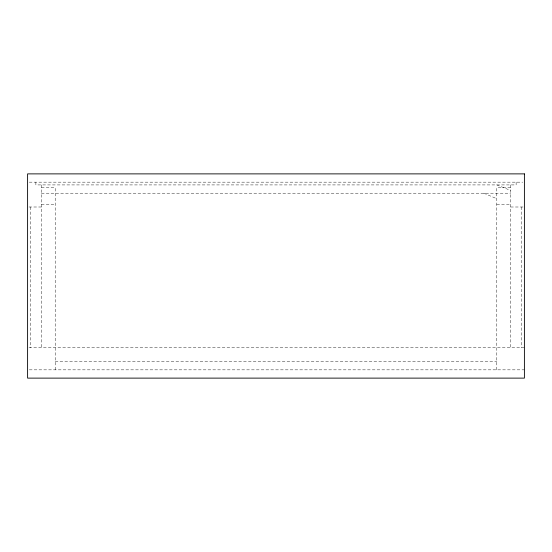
<?xml version="1.0" encoding="UTF-8"?>
<svg xmlns="http://www.w3.org/2000/svg" width="552" height="552" viewBox="0 0 552 552"><rect width="100%" height="100%" fill="white"/><g stroke="black" fill="none" stroke-linecap="round" stroke-linejoin="round"><path stroke-width="0.41" stroke-dasharray="2.76 2.07" d="M29.256 182.16L522.744 182.16M41.4 187.68L55.2 187.68L55.2 369.84M510.6 187.68L496.8 187.68L496.8 369.84M41.4 193.2L510.6 193.2M41.4 204.24L55.2 204.24M496.8 204.24L510.6 204.24M28.98 207L41.4 207M510.6 207L524.4 207M28.98 347.76L524.4 347.76M55.2 361.56L496.8 361.56M29.325 369.84L524.4 369.84M496.8 184.92L510.6 190.44M483.814 193.2L496.8 198.72M521.64 207L521.64 347.76M516.12 182.16L516.12 184.92L35.88 184.92L35.88 182.16M510.6 184.92L510.6 347.76M41.4 184.92L41.4 347.76M30.36 207L30.36 347.76"/><path stroke-width="0.83" d="M524.4 173.88L27.6 173.88L27.6 378.12L524.4 378.12L524.4 173.88"/></g></svg>
